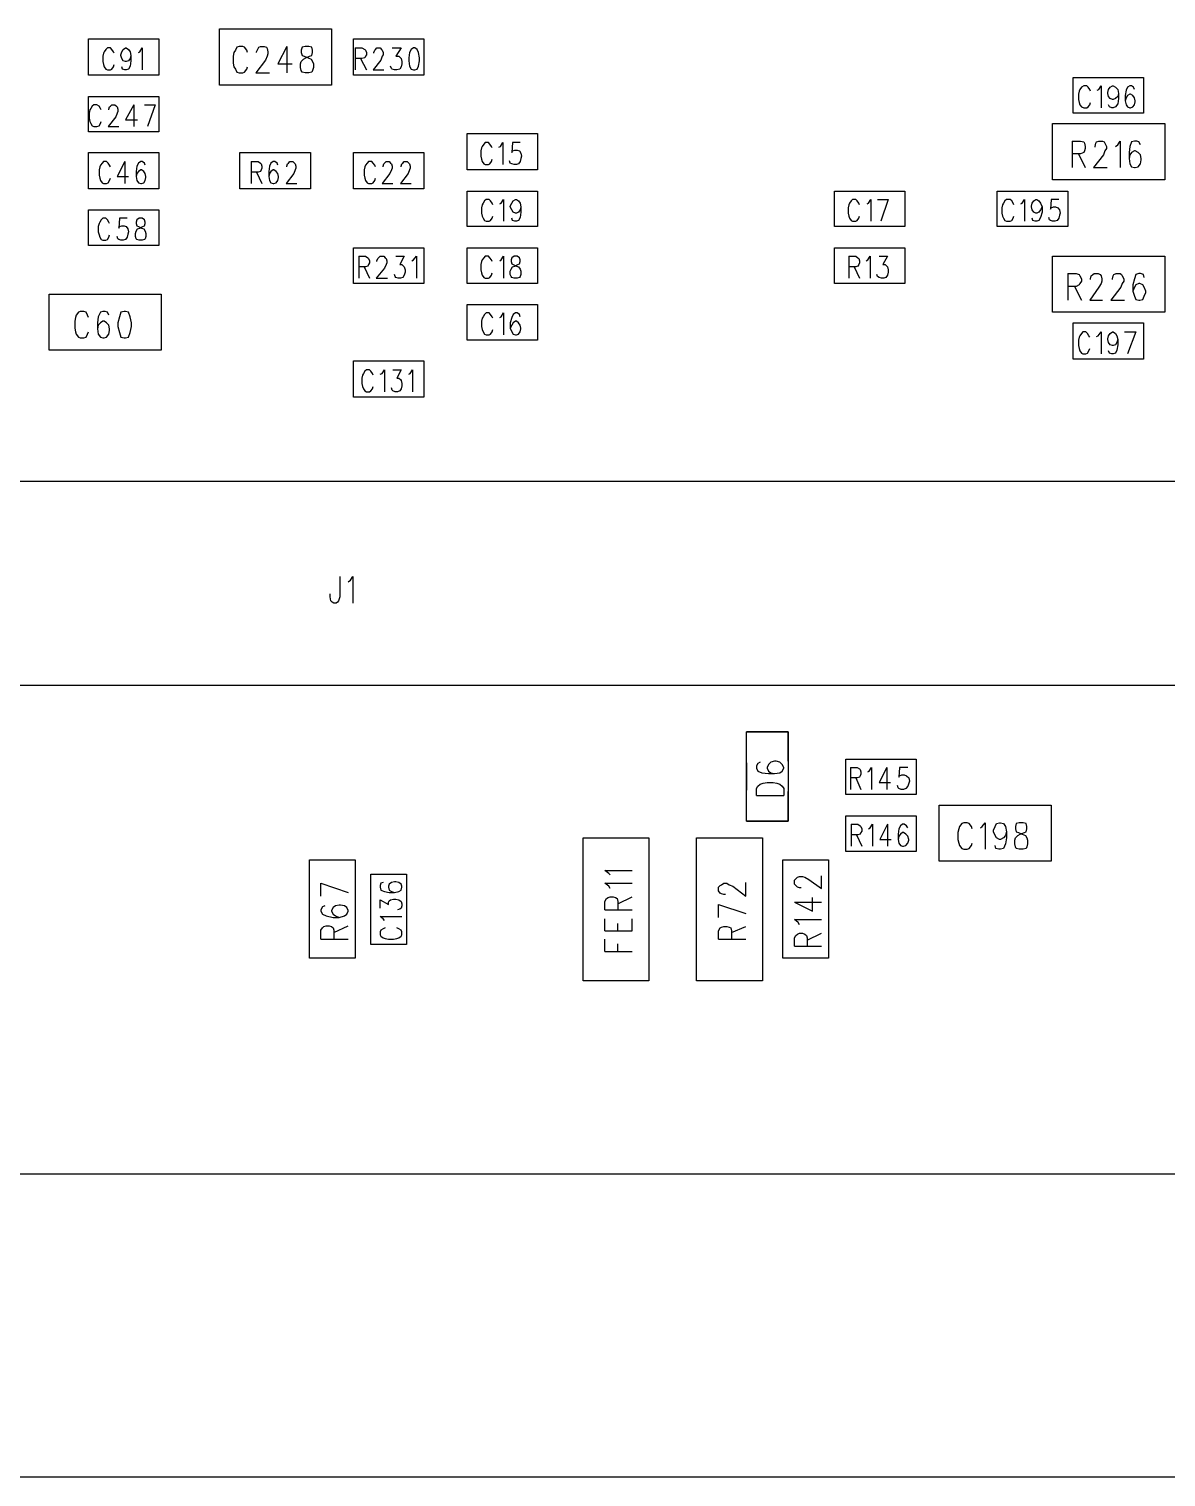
# Model space of a CAD drawing. Extents: x 11.9 to 28.1, y 10.8 to 21.2.
# Drawn here: x 17.081 to 18.583, y 14.285 to 16.197 of the extents above; entities that cross this region are included whole.
import ezdxf

# ---------------------------------------------------------------- set-up
doc = ezdxf.new("R2010")
doc.units = 0
doc.header["$MEASUREMENT"] = 0
doc.layers.add('LAYNR1', color=2, linetype='Continuous')

msp = doc.modelspace()

# ---------------------------------------------------------------- linework, layer by layer
at = {"layer": 'LAYNR1', "color": 7}
for points in [[(17.333, 16.197), (17.481, 16.197)], [(17.333, 16.123), (17.333, 16.197)], [(17.481, 16.197), (17.481, 16.123)], [(17.16, 16.184), (17.253, 16.184)], [(17.16, 16.136), (17.16, 16.184)], [(17.253, 16.184), (17.253, 16.136)], [(17.51, 16.136), (17.51, 16.184)], [(17.51, 16.184), (17.603, 16.184)], [(17.603, 16.184), (17.603, 16.136)], [(17.194, 16.165), (17.193, 16.167), (17.191, 16.17), (17.189, 16.172), (17.185, 16.172), (17.183, 16.17), (17.181, 16.167), (17.18, 16.165), (17.179, 16.161)], [(17.179, 16.161), (17.179, 16.154)], [(17.216, 16.162), (17.215, 16.158), (17.213, 16.155), (17.21, 16.154), (17.209, 16.154), (17.206, 16.155), (17.204, 16.158), (17.203, 16.162), (17.203, 16.163), (17.204, 16.167), (17.206, 16.17), (17.209, 16.172), (17.21, 16.172), (17.213, 16.17), (17.215, 16.167), (17.216, 16.162), (17.216, 16.155), (17.215, 16.148), (17.213, 16.144), (17.21, 16.143), (17.208, 16.143), (17.205, 16.144), (17.204, 16.147)], [(17.226, 16.166), (17.228, 16.167), (17.231, 16.172), (17.231, 16.143)], [(17.352, 16.166), (17.351, 16.161)], [(17.351, 16.161), (17.351, 16.152)], [(17.354, 16.169), (17.352, 16.166)], [(17.356, 16.173), (17.354, 16.169)], [(17.359, 16.174), (17.356, 16.173)], [(17.364, 16.174), (17.359, 16.174)], [(17.366, 16.173), (17.364, 16.174)], [(17.369, 16.169), (17.366, 16.173)], [(17.37, 16.166), (17.369, 16.169)], [(17.382, 16.167), (17.384, 16.171)], [(17.382, 16.166), (17.382, 16.167)], [(17.384, 16.171), (17.385, 16.173)], [(17.385, 16.173), (17.387, 16.174)], [(17.387, 16.174), (17.392, 16.174)], [(17.392, 16.174), (17.395, 16.173)], [(17.396, 16.161), (17.394, 16.156)], [(17.395, 16.173), (17.396, 16.171)], [(17.396, 16.171), (17.397, 16.167)], [(17.397, 16.164), (17.396, 16.161)], [(17.397, 16.167), (17.397, 16.164)], [(17.422, 16.174), (17.41, 16.151)], [(17.422, 16.174), (17.422, 16.139)], [(17.442, 16.173), (17.441, 16.169)], [(17.441, 16.169), (17.441, 16.166)], [(17.441, 16.166), (17.442, 16.162)], [(17.441, 16.154), (17.444, 16.157)], [(17.446, 16.174), (17.442, 16.173)], [(17.442, 16.162), (17.445, 16.161)], [(17.444, 16.157), (17.447, 16.159)], [(17.445, 16.161), (17.45, 16.159)], [(17.451, 16.174), (17.446, 16.174)], [(17.447, 16.159), (17.452, 16.161)], [(17.45, 16.159), (17.454, 16.157)], [(17.455, 16.173), (17.451, 16.174)], [(17.452, 16.161), (17.455, 16.162)], [(17.454, 16.157), (17.456, 16.154)], [(17.456, 16.169), (17.455, 16.173)], [(17.455, 16.162), (17.456, 16.166)], [(17.456, 16.166), (17.456, 16.169)], [(17.512, 16.172), (17.512, 16.143)], [(17.512, 16.172), (17.521, 16.172), (17.525, 16.17), (17.526, 16.169), (17.527, 16.166), (17.527, 16.163), (17.526, 16.161), (17.525, 16.159), (17.521, 16.158), (17.512, 16.158)], [(17.519, 16.158), (17.527, 16.143)], [(17.537, 16.165), (17.537, 16.166), (17.538, 16.169), (17.539, 16.17), (17.541, 16.172), (17.545, 16.172), (17.547, 16.17), (17.548, 16.169), (17.549, 16.166), (17.549, 16.163), (17.548, 16.161), (17.546, 16.156), (17.536, 16.143), (17.55, 16.143)], [(17.561, 16.172), (17.573, 16.172), (17.566, 16.161), (17.57, 16.161), (17.572, 16.159), (17.573, 16.158), (17.574, 16.154)], [(17.589, 16.172), (17.586, 16.17), (17.584, 16.166), (17.583, 16.159), (17.583, 16.155), (17.584, 16.148), (17.586, 16.144), (17.589, 16.143), (17.591, 16.143), (17.594, 16.144), (17.596, 16.148)], [(17.596, 16.166), (17.594, 16.17), (17.591, 16.172), (17.589, 16.172)], [(17.596, 16.148), (17.597, 16.155), (17.597, 16.159), (17.596, 16.166)], [(17.179, 16.154), (17.18, 16.15), (17.181, 16.147), (17.183, 16.144), (17.185, 16.143), (17.189, 16.143), (17.191, 16.144), (17.193, 16.147), (17.194, 16.15)], [(17.351, 16.152), (17.352, 16.147)], [(17.352, 16.147), (17.354, 16.144)], [(17.354, 16.144), (17.356, 16.14)], [(17.356, 16.14), (17.359, 16.139)], [(17.359, 16.139), (17.364, 16.139)], [(17.364, 16.139), (17.366, 16.14)], [(17.366, 16.14), (17.369, 16.144)], [(17.369, 16.144), (17.37, 16.147)], [(17.394, 16.156), (17.381, 16.139)], [(17.381, 16.139), (17.399, 16.139)], [(17.41, 16.151), (17.429, 16.151)], [(17.44, 16.151), (17.441, 16.154)], [(17.44, 16.146), (17.44, 16.151)], [(17.441, 16.142), (17.44, 16.146)], [(17.442, 16.14), (17.441, 16.142)], [(17.446, 16.139), (17.442, 16.14)], [(17.451, 16.139), (17.446, 16.139)], [(17.455, 16.14), (17.451, 16.139)], [(17.456, 16.142), (17.455, 16.14)], [(17.456, 16.154), (17.457, 16.151)], [(17.457, 16.146), (17.456, 16.142)], [(17.457, 16.151), (17.457, 16.146)], [(17.574, 16.151), (17.573, 16.147), (17.571, 16.144), (17.567, 16.143), (17.564, 16.143), (17.561, 16.144), (17.56, 16.145), (17.559, 16.148)], [(17.574, 16.154), (17.574, 16.151)], [(17.253, 16.136), (17.16, 16.136)], [(17.481, 16.123), (17.333, 16.123)], [(17.603, 16.136), (17.51, 16.136)], [(18.46, 16.086), (18.46, 16.133)], [(18.46, 16.133), (18.553, 16.133)], [(18.483, 16.115), (18.482, 16.117), (18.48, 16.12), (18.478, 16.122), (18.474, 16.122), (18.471, 16.12), (18.469, 16.117), (18.468, 16.115), (18.467, 16.111)], [(18.492, 16.116), (18.494, 16.117), (18.497, 16.122), (18.497, 16.093)], [(18.512, 16.104), (18.509, 16.105), (18.507, 16.108), (18.506, 16.112), (18.506, 16.113), (18.507, 16.117), (18.509, 16.12), (18.512, 16.122)], [(18.512, 16.122), (18.513, 16.122), (18.516, 16.12), (18.519, 16.117), (18.52, 16.112), (18.52, 16.105), (18.519, 16.098), (18.516, 16.094), (18.513, 16.093), (18.511, 16.093), (18.508, 16.094), (18.507, 16.097)], [(18.535, 16.122), (18.532, 16.12), (18.53, 16.116), (18.529, 16.109), (18.529, 16.102), (18.53, 16.097), (18.532, 16.094), (18.535, 16.093)], [(18.541, 16.117), (18.54, 16.12), (18.537, 16.122), (18.535, 16.122)], [(18.553, 16.133), (18.553, 16.086)], [(17.16, 16.108), (17.253, 16.108)], [(17.16, 16.061), (17.16, 16.108)], [(17.253, 16.108), (17.253, 16.061)], [(18.467, 16.111), (18.467, 16.104)], [(18.467, 16.104), (18.468, 16.1), (18.469, 16.097), (18.471, 16.094), (18.474, 16.093), (18.478, 16.093), (18.48, 16.094), (18.482, 16.097), (18.483, 16.1)], [(18.52, 16.112), (18.519, 16.108), (18.516, 16.105), (18.513, 16.104), (18.512, 16.104)], [(18.535, 16.111), (18.532, 16.109), (18.53, 16.106), (18.529, 16.102)], [(18.535, 16.093), (18.536, 16.093), (18.539, 16.094), (18.541, 16.097), (18.542, 16.101), (18.542, 16.102), (18.541, 16.106), (18.539, 16.109), (18.536, 16.111), (18.535, 16.111)], [(17.167, 16.097), (17.165, 16.095), (17.163, 16.092), (17.162, 16.09), (17.161, 16.086), (17.161, 16.079), (17.162, 16.075), (17.163, 16.072), (17.165, 16.069), (17.167, 16.068)], [(17.177, 16.09), (17.176, 16.092), (17.174, 16.095), (17.171, 16.097), (17.167, 16.097)], [(17.187, 16.09), (17.187, 16.091), (17.188, 16.094), (17.189, 16.095), (17.191, 16.097), (17.195, 16.097), (17.197, 16.095), (17.198, 16.094), (17.199, 16.091), (17.199, 16.088), (17.198, 16.086), (17.196, 16.081), (17.186, 16.068), (17.2, 16.068)], [(17.22, 16.097), (17.209, 16.077), (17.225, 16.077)], [(17.22, 16.097), (17.22, 16.068)], [(17.234, 16.097), (17.248, 16.097)], [(17.248, 16.097), (17.238, 16.068)], [(18.553, 16.086), (18.46, 16.086)], [(17.253, 16.061), (17.16, 16.061)], [(17.167, 16.068), (17.171, 16.068), (17.174, 16.069), (17.176, 16.072), (17.177, 16.075)], [(18.433, 15.998), (18.433, 16.072)], [(18.433, 16.072), (18.581, 16.072)], [(18.581, 16.072), (18.581, 15.998)], [(17.66, 16.011), (17.66, 16.059)], [(17.66, 16.059), (17.753, 16.059)], [(17.69, 16.045), (17.688, 16.047), (17.684, 16.047), (17.682, 16.045), (17.68, 16.042), (17.679, 16.04)], [(17.693, 16.04), (17.692, 16.042), (17.69, 16.045)], [(17.702, 16.041), (17.704, 16.042), (17.707, 16.047), (17.707, 16.018)], [(17.73, 16.047), (17.72, 16.047), (17.719, 16.034), (17.72, 16.036), (17.723, 16.037), (17.726, 16.037), (17.729, 16.036), (17.731, 16.033), (17.732, 16.029), (17.731, 16.026), (17.73, 16.022), (17.728, 16.019), (17.725, 16.018), (17.722, 16.018), (17.719, 16.019), (17.717, 16.02), (17.716, 16.023)], [(17.753, 16.059), (17.753, 16.011)], [(18.459, 16.049), (18.459, 16.014)], [(18.459, 16.049), (18.47, 16.049)], [(18.47, 16.049), (18.474, 16.048)], [(18.474, 16.048), (18.475, 16.046)], [(18.475, 16.046), (18.476, 16.042)], [(18.476, 16.042), (18.476, 16.039)], [(18.489, 16.042), (18.49, 16.046)], [(18.489, 16.041), (18.489, 16.042)], [(18.49, 16.046), (18.491, 16.048)], [(18.491, 16.048), (18.494, 16.049)], [(18.494, 16.049), (18.499, 16.049)], [(18.499, 16.049), (18.501, 16.048)], [(18.501, 16.048), (18.502, 16.046)], [(18.502, 16.046), (18.504, 16.042)], [(18.504, 16.042), (18.504, 16.039)], [(18.516, 16.042), (18.519, 16.044)], [(18.519, 16.044), (18.522, 16.049)], [(18.522, 16.049), (18.522, 16.014)], [(18.535, 16.042), (18.534, 16.034)], [(18.537, 16.048), (18.535, 16.042)], [(18.541, 16.049), (18.537, 16.048)], [(18.544, 16.049), (18.541, 16.049)], [(18.547, 16.048), (18.544, 16.049)], [(18.549, 16.044), (18.547, 16.048)], [(17.16, 16.034), (17.253, 16.034)], [(17.16, 15.986), (17.16, 16.034)], [(17.253, 16.034), (17.253, 15.986)], [(17.36, 16.034), (17.453, 16.034)], [(17.36, 15.986), (17.36, 16.034)], [(17.453, 16.034), (17.453, 15.986)], [(17.51, 15.986), (17.51, 16.034)], [(17.51, 16.034), (17.603, 16.034)], [(17.603, 16.034), (17.603, 15.986)], [(17.679, 16.04), (17.678, 16.036), (17.678, 16.029), (17.679, 16.025)], [(17.679, 16.025), (17.68, 16.022), (17.682, 16.019), (17.684, 16.018), (17.688, 16.018), (17.69, 16.019)], [(17.69, 16.019), (17.692, 16.022), (17.693, 16.025)], [(18.47, 16.032), (18.459, 16.032)], [(18.467, 16.032), (18.476, 16.014)], [(18.474, 16.034), (18.47, 16.032)], [(18.475, 16.036), (18.474, 16.034)], [(18.476, 16.039), (18.475, 16.036)], [(18.5, 16.031), (18.487, 16.014)], [(18.502, 16.036), (18.5, 16.031)], [(18.504, 16.039), (18.502, 16.036)], [(18.534, 16.034), (18.534, 16.026)], [(18.535, 16.031), (18.534, 16.026)], [(18.534, 16.026), (18.535, 16.019)], [(18.537, 16.034), (18.535, 16.031)], [(18.541, 16.036), (18.537, 16.034)], [(18.542, 16.036), (18.541, 16.036)], [(18.546, 16.034), (18.542, 16.036)], [(18.549, 16.031), (18.546, 16.034)], [(18.55, 16.026), (18.549, 16.031)], [(18.549, 16.019), (18.55, 16.024)], [(18.55, 16.024), (18.55, 16.026)], [(17.189, 16.015), (17.188, 16.017), (17.186, 16.02), (17.184, 16.022), (17.18, 16.022), (17.178, 16.02), (17.176, 16.017), (17.175, 16.015), (17.174, 16.011), (17.174, 16.004), (17.175, 16), (17.176, 15.997), (17.178, 15.994), (17.18, 15.993), (17.184, 15.993), (17.186, 15.994), (17.188, 15.997), (17.189, 16)], [(17.208, 16.022), (17.198, 16.002), (17.213, 16.002)], [(17.208, 16.022), (17.208, 15.993)], [(17.224, 16.016), (17.223, 16.009), (17.223, 16.002), (17.224, 15.997)], [(17.224, 16.006), (17.223, 16.002)], [(17.235, 16.017), (17.234, 16.02), (17.231, 16.022), (17.229, 16.022), (17.226, 16.02), (17.224, 16.016)], [(17.235, 16.006), (17.233, 16.009), (17.23, 16.011), (17.229, 16.011), (17.226, 16.009), (17.224, 16.006)], [(17.235, 15.997), (17.236, 16.001), (17.236, 16.002), (17.235, 16.006)], [(17.375, 16.022), (17.375, 15.993)], [(17.375, 16.022), (17.384, 16.022), (17.387, 16.02), (17.388, 16.019), (17.389, 16.016), (17.389, 16.013), (17.388, 16.011), (17.387, 16.009), (17.384, 16.008), (17.375, 16.008)], [(17.382, 16.008), (17.389, 15.993)], [(17.401, 16.02), (17.399, 16.016), (17.398, 16.009), (17.398, 16.002), (17.399, 15.997), (17.401, 15.994)], [(17.401, 16.009), (17.399, 16.006), (17.398, 16.002)], [(17.41, 16.017), (17.409, 16.02), (17.406, 16.022), (17.404, 16.022), (17.401, 16.02)], [(17.401, 15.994), (17.404, 15.993), (17.405, 15.993), (17.408, 15.994), (17.41, 15.997), (17.411, 16.001), (17.411, 16.002), (17.41, 16.006), (17.408, 16.009), (17.405, 16.011), (17.404, 16.011), (17.401, 16.009)], [(17.424, 16.02), (17.426, 16.022), (17.43, 16.022), (17.432, 16.02), (17.433, 16.019), (17.434, 16.016), (17.434, 16.013), (17.433, 16.011), (17.431, 16.006), (17.421, 15.993), (17.435, 15.993)], [(17.422, 16.015), (17.422, 16.016), (17.423, 16.019), (17.424, 16.02)], [(17.539, 16.015), (17.538, 16.017), (17.536, 16.02), (17.534, 16.022), (17.53, 16.022), (17.528, 16.02), (17.526, 16.017), (17.525, 16.015), (17.524, 16.011), (17.524, 16.004), (17.525, 16), (17.526, 15.997), (17.528, 15.994), (17.53, 15.993), (17.534, 15.993), (17.536, 15.994), (17.538, 15.997), (17.539, 16)], [(17.551, 16.02), (17.553, 16.022), (17.557, 16.022), (17.559, 16.02), (17.56, 16.019), (17.561, 16.016), (17.561, 16.013), (17.56, 16.011), (17.558, 16.006), (17.548, 15.993), (17.562, 15.993)], [(17.549, 16.015), (17.549, 16.016), (17.55, 16.019), (17.551, 16.02)], [(17.585, 16.013), (17.584, 16.011), (17.582, 16.006), (17.572, 15.993), (17.586, 15.993)], [(17.573, 16.015), (17.573, 16.016), (17.574, 16.019)], [(17.574, 16.019), (17.575, 16.02), (17.577, 16.022), (17.581, 16.022), (17.583, 16.02), (17.584, 16.019), (17.585, 16.016)], [(17.585, 16.016), (17.585, 16.013)], [(17.753, 16.011), (17.66, 16.011)], [(18.487, 16.014), (18.505, 16.014)], [(18.535, 16.019), (18.537, 16.015)], [(18.537, 16.015), (18.541, 16.014)], [(18.541, 16.014), (18.542, 16.014)], [(18.542, 16.014), (18.546, 16.015)], [(18.546, 16.015), (18.549, 16.019)], [(17.253, 15.986), (17.16, 15.986)], [(17.224, 15.997), (17.226, 15.994), (17.229, 15.993), (17.23, 15.993), (17.233, 15.994), (17.235, 15.997)], [(17.453, 15.986), (17.36, 15.986)], [(17.603, 15.986), (17.51, 15.986)], [(18.581, 15.998), (18.433, 15.998)], [(17.66, 15.936), (17.66, 15.983)], [(17.66, 15.983), (17.753, 15.983)], [(17.694, 15.965), (17.693, 15.967), (17.691, 15.97), (17.689, 15.972), (17.685, 15.972), (17.683, 15.97), (17.681, 15.967), (17.68, 15.965), (17.679, 15.961)], [(17.703, 15.966), (17.705, 15.967), (17.708, 15.972), (17.708, 15.943)], [(17.724, 15.954), (17.721, 15.955), (17.719, 15.958), (17.717, 15.962), (17.717, 15.963), (17.719, 15.967), (17.721, 15.97), (17.724, 15.972)], [(17.724, 15.972), (17.725, 15.972), (17.728, 15.97), (17.73, 15.967), (17.731, 15.962), (17.731, 15.955), (17.73, 15.948), (17.728, 15.944), (17.725, 15.943), (17.723, 15.943), (17.72, 15.944), (17.719, 15.947)], [(17.753, 15.983), (17.753, 15.936)], [(18.145, 15.983), (18.238, 15.983)], [(18.145, 15.936), (18.145, 15.983)], [(18.178, 15.965), (18.177, 15.967), (18.175, 15.97), (18.173, 15.972), (18.169, 15.972), (18.167, 15.97), (18.165, 15.967), (18.164, 15.965), (18.163, 15.961), (18.163, 15.954), (18.164, 15.95), (18.165, 15.947), (18.167, 15.944), (18.169, 15.943), (18.173, 15.943), (18.175, 15.944), (18.177, 15.947), (18.178, 15.95)], [(18.188, 15.966), (18.19, 15.967), (18.193, 15.972), (18.193, 15.943)], [(18.202, 15.972), (18.216, 15.972)], [(18.216, 15.972), (18.206, 15.943)], [(18.238, 15.983), (18.238, 15.936)], [(18.36, 15.936), (18.36, 15.983)], [(18.36, 15.983), (18.453, 15.983)], [(18.379, 15.97), (18.377, 15.972), (18.372, 15.972), (18.37, 15.97), (18.368, 15.967), (18.367, 15.965)], [(18.382, 15.965), (18.381, 15.967), (18.379, 15.97)], [(18.391, 15.966), (18.393, 15.967), (18.396, 15.972), (18.396, 15.943)], [(18.412, 15.954), (18.411, 15.954), (18.408, 15.955), (18.406, 15.958), (18.405, 15.962), (18.405, 15.963), (18.406, 15.967), (18.408, 15.97), (18.411, 15.972), (18.412, 15.972)], [(18.412, 15.972), (18.415, 15.97), (18.417, 15.967), (18.419, 15.962), (18.419, 15.955), (18.417, 15.948), (18.415, 15.944), (18.412, 15.943)], [(18.441, 15.972), (18.431, 15.972), (18.43, 15.959), (18.431, 15.961), (18.434, 15.962), (18.437, 15.962), (18.44, 15.961), (18.442, 15.958), (18.443, 15.954), (18.442, 15.951), (18.441, 15.947), (18.439, 15.944), (18.436, 15.943), (18.433, 15.943), (18.43, 15.944), (18.429, 15.945), (18.428, 15.948)], [(18.453, 15.983), (18.453, 15.936)], [(17.16, 15.958), (17.253, 15.958)], [(17.16, 15.911), (17.16, 15.958)], [(17.188, 15.94), (17.187, 15.942), (17.185, 15.945), (17.183, 15.947), (17.179, 15.947), (17.177, 15.945), (17.175, 15.942), (17.174, 15.94), (17.173, 15.936), (17.173, 15.929), (17.174, 15.925), (17.175, 15.922), (17.177, 15.919), (17.179, 15.918), (17.183, 15.918), (17.185, 15.919), (17.187, 15.922), (17.188, 15.925)], [(17.211, 15.947), (17.201, 15.947), (17.2, 15.934), (17.201, 15.936), (17.204, 15.937), (17.207, 15.937), (17.21, 15.936), (17.212, 15.933), (17.213, 15.929), (17.212, 15.926), (17.211, 15.922), (17.209, 15.919), (17.206, 15.918), (17.203, 15.918), (17.2, 15.919), (17.199, 15.92), (17.198, 15.923)], [(17.253, 15.958), (17.253, 15.911)], [(17.679, 15.961), (17.679, 15.954)], [(17.679, 15.954), (17.68, 15.95), (17.681, 15.947), (17.683, 15.944), (17.685, 15.943), (17.689, 15.943), (17.691, 15.944), (17.693, 15.947), (17.694, 15.95)], [(17.731, 15.962), (17.73, 15.958), (17.728, 15.955), (17.725, 15.954), (17.724, 15.954)], [(18.367, 15.965), (18.366, 15.961), (18.366, 15.954), (18.367, 15.95)], [(18.367, 15.95), (18.368, 15.947), (18.37, 15.944), (18.372, 15.943), (18.377, 15.943), (18.379, 15.944)], [(18.379, 15.944), (18.381, 15.947), (18.382, 15.95)], [(18.412, 15.943), (18.41, 15.943), (18.407, 15.944), (18.406, 15.947)], [(18.419, 15.962), (18.417, 15.958), (18.415, 15.955), (18.412, 15.954)], [(17.753, 15.936), (17.66, 15.936)], [(18.238, 15.936), (18.145, 15.936)], [(18.453, 15.936), (18.36, 15.936)], [(17.253, 15.911), (17.16, 15.911)], [(17.51, 15.861), (17.51, 15.908)], [(17.51, 15.908), (17.603, 15.908)], [(17.603, 15.908), (17.603, 15.861)], [(17.66, 15.861), (17.66, 15.908)], [(17.66, 15.908), (17.753, 15.908)], [(17.753, 15.908), (17.753, 15.861)], [(18.145, 15.861), (18.145, 15.908)], [(18.145, 15.908), (18.238, 15.908)], [(18.238, 15.908), (18.238, 15.861)], [(17.517, 15.897), (17.517, 15.868)], [(17.517, 15.897), (17.526, 15.897), (17.529, 15.895), (17.53, 15.894), (17.531, 15.891), (17.531, 15.888), (17.53, 15.886), (17.529, 15.884), (17.526, 15.883), (17.517, 15.883)], [(17.541, 15.89), (17.541, 15.891), (17.542, 15.894), (17.543, 15.895), (17.545, 15.897), (17.55, 15.897), (17.552, 15.895), (17.553, 15.894), (17.554, 15.891), (17.554, 15.888), (17.553, 15.886), (17.551, 15.881), (17.54, 15.868), (17.555, 15.868)], [(17.566, 15.897), (17.577, 15.897), (17.571, 15.886), (17.574, 15.886), (17.576, 15.884), (17.577, 15.883), (17.578, 15.879), (17.578, 15.876), (17.577, 15.872), (17.575, 15.869), (17.572, 15.868), (17.569, 15.868), (17.566, 15.869), (17.565, 15.87), (17.564, 15.873)], [(17.587, 15.891), (17.589, 15.892), (17.593, 15.897), (17.593, 15.868)], [(17.693, 15.89), (17.692, 15.892), (17.69, 15.895), (17.688, 15.897), (17.684, 15.897), (17.682, 15.895), (17.68, 15.892), (17.679, 15.89), (17.678, 15.886), (17.678, 15.879), (17.679, 15.875), (17.68, 15.872), (17.682, 15.869), (17.684, 15.868), (17.688, 15.868), (17.69, 15.869), (17.692, 15.872), (17.693, 15.875)], [(17.703, 15.891), (17.705, 15.892), (17.708, 15.897), (17.708, 15.868)], [(18.164, 15.897), (18.164, 15.868)], [(18.164, 15.897), (18.173, 15.897), (18.176, 15.895), (18.177, 15.894), (18.178, 15.891), (18.178, 15.888), (18.177, 15.886), (18.176, 15.884), (18.173, 15.883), (18.164, 15.883)], [(18.187, 15.891), (18.189, 15.892), (18.192, 15.897), (18.192, 15.868)], [(18.204, 15.897), (18.215, 15.897), (18.209, 15.886)], [(18.433, 15.897), (18.581, 15.897)], [(18.433, 15.823), (18.433, 15.897)], [(18.581, 15.897), (18.581, 15.823)], [(17.524, 15.883), (17.531, 15.868)], [(18.171, 15.883), (18.178, 15.868)], [(18.209, 15.886), (18.212, 15.886), (18.214, 15.884), (18.215, 15.883), (18.216, 15.879), (18.216, 15.876), (18.215, 15.872), (18.213, 15.869), (18.21, 15.868), (18.207, 15.868), (18.204, 15.869), (18.202, 15.87), (18.201, 15.873)], [(18.453, 15.874), (18.453, 15.839)], [(18.453, 15.874), (18.464, 15.874), (18.468, 15.873), (18.469, 15.871), (18.471, 15.867), (18.471, 15.864), (18.469, 15.861), (18.468, 15.859), (18.464, 15.857), (18.453, 15.857)], [(18.483, 15.866), (18.483, 15.867), (18.484, 15.871), (18.486, 15.873), (18.488, 15.874), (18.493, 15.874), (18.496, 15.873), (18.497, 15.871), (18.498, 15.867), (18.498, 15.864), (18.497, 15.861), (18.494, 15.856), (18.482, 15.839), (18.499, 15.839)], [(18.512, 15.866), (18.512, 15.867), (18.513, 15.871), (18.514, 15.873), (18.517, 15.874), (18.522, 15.874), (18.524, 15.873), (18.525, 15.871), (18.527, 15.867), (18.527, 15.864), (18.525, 15.861), (18.523, 15.856), (18.51, 15.839), (18.528, 15.839)], [(18.554, 15.869), (18.553, 15.873), (18.549, 15.874), (18.547, 15.874), (18.543, 15.873), (18.541, 15.867), (18.539, 15.859), (18.539, 15.851), (18.541, 15.844), (18.543, 15.84), (18.547, 15.839), (18.548, 15.839), (18.552, 15.84), (18.554, 15.844), (18.556, 15.849), (18.556, 15.851), (18.554, 15.856), (18.552, 15.859), (18.548, 15.861), (18.547, 15.861), (18.543, 15.859), (18.541, 15.856), (18.539, 15.851)], [(17.603, 15.861), (17.51, 15.861)], [(17.753, 15.861), (17.66, 15.861)], [(18.238, 15.861), (18.145, 15.861)], [(18.462, 15.857), (18.471, 15.839)], [(17.108, 15.847), (17.256, 15.847)], [(17.108, 15.773), (17.108, 15.847)], [(17.256, 15.847), (17.256, 15.773)], [(17.66, 15.786), (17.66, 15.833)], [(17.66, 15.833), (17.753, 15.833)], [(17.753, 15.833), (17.753, 15.786)], [(17.16, 15.816), (17.159, 15.819), (17.157, 15.823), (17.154, 15.824), (17.149, 15.824), (17.147, 15.823), (17.144, 15.819), (17.143, 15.816), (17.142, 15.811), (17.142, 15.802), (17.143, 15.797), (17.144, 15.794), (17.147, 15.79), (17.149, 15.789), (17.154, 15.789), (17.157, 15.79), (17.159, 15.794), (17.16, 15.797)], [(17.187, 15.819), (17.185, 15.823), (17.182, 15.824), (17.179, 15.824), (17.176, 15.823), (17.173, 15.817), (17.172, 15.809), (17.172, 15.801), (17.173, 15.794), (17.176, 15.79), (17.179, 15.789), (17.181, 15.789), (17.184, 15.79), (17.187, 15.794), (17.188, 15.799), (17.188, 15.801), (17.187, 15.806), (17.184, 15.809), (17.181, 15.811), (17.179, 15.811), (17.176, 15.809), (17.173, 15.806), (17.172, 15.801)], [(17.694, 15.815), (17.693, 15.817), (17.691, 15.82), (17.689, 15.822), (17.685, 15.822), (17.683, 15.82), (17.681, 15.817), (17.68, 15.815), (17.679, 15.811)], [(17.703, 15.816), (17.705, 15.817), (17.708, 15.822), (17.708, 15.793)], [(17.724, 15.822), (17.721, 15.82), (17.719, 15.816), (17.717, 15.809), (17.717, 15.802), (17.719, 15.797), (17.721, 15.794), (17.724, 15.793)], [(17.73, 15.817), (17.729, 15.82), (17.726, 15.822), (17.724, 15.822)], [(18.581, 15.823), (18.433, 15.823)], [(17.679, 15.811), (17.679, 15.804)], [(17.679, 15.804), (17.68, 15.8), (17.681, 15.797), (17.683, 15.794), (17.685, 15.793), (17.689, 15.793), (17.691, 15.794), (17.693, 15.797), (17.694, 15.8)], [(17.724, 15.811), (17.721, 15.809), (17.719, 15.806), (17.717, 15.802)], [(17.724, 15.793), (17.725, 15.793), (17.728, 15.794), (17.73, 15.797), (17.731, 15.801), (17.731, 15.802), (17.73, 15.806), (17.728, 15.809), (17.725, 15.811), (17.724, 15.811)], [(18.46, 15.761), (18.46, 15.809)], [(18.46, 15.809), (18.553, 15.809)], [(18.482, 15.79), (18.481, 15.792), (18.479, 15.795), (18.477, 15.797), (18.473, 15.797), (18.471, 15.795), (18.469, 15.792), (18.468, 15.79), (18.467, 15.786), (18.467, 15.779), (18.468, 15.775), (18.469, 15.772), (18.471, 15.769), (18.473, 15.768), (18.477, 15.768), (18.479, 15.769), (18.481, 15.772), (18.482, 15.775)], [(18.491, 15.791), (18.493, 15.792), (18.497, 15.797), (18.497, 15.768)], [(18.519, 15.787), (18.518, 15.783), (18.516, 15.78), (18.513, 15.779), (18.512, 15.779), (18.509, 15.78), (18.507, 15.783), (18.506, 15.787), (18.506, 15.788), (18.507, 15.792), (18.509, 15.795), (18.512, 15.797), (18.513, 15.797), (18.516, 15.795), (18.518, 15.792), (18.519, 15.787), (18.519, 15.78), (18.518, 15.773), (18.516, 15.769), (18.513, 15.768), (18.511, 15.768), (18.508, 15.769), (18.507, 15.772)], [(18.528, 15.797), (18.543, 15.797)], [(18.543, 15.797), (18.532, 15.768)], [(18.553, 15.809), (18.553, 15.761)], [(17.753, 15.786), (17.66, 15.786)], [(17.256, 15.773), (17.108, 15.773)], [(17.51, 15.711), (17.51, 15.759)], [(17.51, 15.759), (17.603, 15.759)], [(17.603, 15.759), (17.603, 15.711)], [(18.553, 15.761), (18.46, 15.761)], [(17.536, 15.74), (17.535, 15.742), (17.533, 15.745), (17.531, 15.747), (17.527, 15.747), (17.525, 15.745), (17.523, 15.742), (17.522, 15.74), (17.521, 15.736), (17.521, 15.729), (17.522, 15.725), (17.523, 15.722), (17.525, 15.719), (17.527, 15.718), (17.531, 15.718), (17.533, 15.719), (17.535, 15.722), (17.536, 15.725)], [(17.545, 15.741), (17.548, 15.742), (17.551, 15.747), (17.551, 15.718)], [(17.562, 15.747), (17.573, 15.747), (17.567, 15.736), (17.57, 15.736), (17.572, 15.734), (17.573, 15.733), (17.574, 15.729), (17.574, 15.726), (17.573, 15.722), (17.571, 15.719), (17.568, 15.718), (17.565, 15.718), (17.562, 15.719), (17.561, 15.72), (17.56, 15.723)], [(17.583, 15.741), (17.585, 15.742), (17.588, 15.747), (17.588, 15.718)], [(17.603, 15.711), (17.51, 15.711)], [(16.468, 15.6), (18.702, 15.6)], [(17.492, 15.474), (17.492, 15.447), (17.49, 15.442), (17.489, 15.44), (17.487, 15.439), (17.484, 15.439), (17.482, 15.44), (17.48, 15.442), (17.479, 15.447), (17.479, 15.451)], [(17.503, 15.467), (17.506, 15.469), (17.509, 15.474), (17.509, 15.439)], [(18.702, 15.33), (16.345, 15.33)], [(18.084, 15.23), (18.084, 15.269), (18.029, 15.269)], [(18.029, 15.228), (18.029, 15.192)], [(18.044, 15.227), (18.042, 15.224)], [(18.042, 15.224), (18.042, 15.221)], [(18.042, 15.221), (18.044, 15.217)], [(18.047, 15.229), (18.044, 15.227)], [(18.058, 15.226), (18.056, 15.222)], [(18.056, 15.222), (18.056, 15.221)], [(18.056, 15.221), (18.058, 15.217)], [(18.061, 15.229), (18.058, 15.226)], [(18.066, 15.23), (18.061, 15.229)], [(18.068, 15.23), (18.066, 15.23)], [(18.073, 15.229), (18.068, 15.23)], [(18.076, 15.226), (18.073, 15.229)], [(18.078, 15.222), (18.076, 15.226)], [(18.076, 15.217), (18.078, 15.221)], [(18.078, 15.221), (18.078, 15.222)], [(18.16, 15.233), (18.253, 15.233)], [(18.16, 15.186), (18.16, 15.233)], [(18.166, 15.222), (18.166, 15.193)], [(18.166, 15.222), (18.175, 15.222), (18.178, 15.22), (18.179, 15.219), (18.18, 15.216), (18.18, 15.213), (18.179, 15.211), (18.178, 15.209), (18.175, 15.208), (18.166, 15.208)], [(18.189, 15.216), (18.191, 15.217), (18.194, 15.222), (18.194, 15.193)], [(18.214, 15.222), (18.204, 15.202), (18.219, 15.202)], [(18.214, 15.222), (18.214, 15.193)], [(18.242, 15.222), (18.231, 15.222), (18.23, 15.209), (18.231, 15.211), (18.234, 15.212), (18.237, 15.212), (18.24, 15.211), (18.243, 15.208), (18.244, 15.204), (18.243, 15.201), (18.242, 15.197), (18.239, 15.194), (18.236, 15.193), (18.233, 15.193), (18.23, 15.194), (18.229, 15.195), (18.228, 15.198)], [(18.253, 15.233), (18.253, 15.186)], [(18.044, 15.217), (18.049, 15.215)], [(18.047, 15.2), (18.051, 15.201)], [(18.049, 15.215), (18.058, 15.214)], [(18.051, 15.201), (18.056, 15.202)], [(18.056, 15.202), (18.064, 15.202)], [(18.058, 15.217), (18.061, 15.215)], [(18.058, 15.214), (18.066, 15.214)], [(18.061, 15.215), (18.066, 15.214)], [(18.064, 15.202), (18.069, 15.201)], [(18.066, 15.214), (18.073, 15.215)], [(18.069, 15.201), (18.073, 15.2)], [(18.073, 15.215), (18.076, 15.217)], [(18.173, 15.208), (18.18, 15.193)], [(18.029, 15.151), (18.084, 15.151), (18.084, 15.19)], [(18.042, 15.194), (18.044, 15.197)], [(18.042, 15.185), (18.042, 15.194)], [(18.042, 15.185), (18.078, 15.185)], [(18.044, 15.197), (18.047, 15.2)], [(18.073, 15.2), (18.076, 15.197)], [(18.076, 15.197), (18.078, 15.194)], [(18.078, 15.194), (18.078, 15.185)], [(18.253, 15.186), (18.16, 15.186)], [(18.283, 15.172), (18.431, 15.172)], [(18.283, 15.098), (18.283, 15.172)], [(18.431, 15.172), (18.431, 15.098)], [(18.16, 15.158), (18.253, 15.158)], [(18.16, 15.111), (18.16, 15.158)], [(18.167, 15.147), (18.167, 15.118)], [(18.167, 15.147), (18.176, 15.147), (18.179, 15.145), (18.18, 15.144), (18.181, 15.141), (18.181, 15.138), (18.18, 15.136), (18.179, 15.134), (18.176, 15.133), (18.167, 15.133)], [(18.19, 15.141), (18.192, 15.142), (18.195, 15.147), (18.195, 15.118)], [(18.215, 15.147), (18.205, 15.127), (18.22, 15.127)], [(18.215, 15.147), (18.215, 15.118)], [(18.242, 15.142), (18.24, 15.145), (18.237, 15.147), (18.235, 15.147), (18.232, 15.145), (18.23, 15.141), (18.229, 15.134), (18.229, 15.127), (18.23, 15.122), (18.232, 15.119), (18.235, 15.118), (18.236, 15.118), (18.239, 15.119), (18.242, 15.122), (18.243, 15.126), (18.243, 15.127), (18.242, 15.131), (18.239, 15.134), (18.236, 15.136), (18.235, 15.136), (18.232, 15.134), (18.23, 15.131), (18.229, 15.127)], [(18.253, 15.158), (18.253, 15.111)], [(18.327, 15.141), (18.326, 15.144), (18.323, 15.148), (18.32, 15.149), (18.316, 15.149), (18.313, 15.148), (18.31, 15.144), (18.309, 15.141), (18.308, 15.136), (18.308, 15.127), (18.309, 15.122), (18.31, 15.119), (18.313, 15.115), (18.316, 15.114), (18.32, 15.114), (18.323, 15.115), (18.326, 15.119), (18.327, 15.122)], [(18.338, 15.142), (18.34, 15.144), (18.344, 15.149), (18.344, 15.114)], [(18.372, 15.137), (18.371, 15.132), (18.368, 15.129), (18.364, 15.127), (18.363, 15.127), (18.359, 15.129), (18.357, 15.132), (18.355, 15.137), (18.355, 15.139), (18.357, 15.144), (18.359, 15.148), (18.363, 15.149), (18.364, 15.149), (18.368, 15.148), (18.371, 15.144), (18.372, 15.137), (18.372, 15.129), (18.371, 15.121), (18.368, 15.115), (18.364, 15.114), (18.362, 15.114), (18.358, 15.115), (18.357, 15.119)], [(17.813, 14.94), (17.813, 15.129)], [(17.813, 15.129), (17.9, 15.129)], [(17.9, 15.129), (17.9, 14.94)], [(17.963, 14.94), (17.963, 15.129)], [(17.963, 15.129), (18.05, 15.129)], [(18.05, 15.129), (18.05, 14.94)], [(18.174, 15.133), (18.181, 15.118)], [(18.253, 15.111), (18.16, 15.111)], [(17.452, 14.97), (17.452, 15.1)], [(17.452, 15.1), (17.512, 15.1)], [(17.512, 15.1), (17.512, 14.97)], [(17.847, 15.082), (17.842, 15.086)], [(17.842, 15.086), (17.878, 15.086)], [(18.077, 14.97), (18.077, 15.1)], [(18.077, 15.1), (18.137, 15.1)], [(18.137, 15.1), (18.137, 14.97)], [(18.431, 15.098), (18.283, 15.098)], [(17.467, 15.069), (17.503, 15.057)], [(17.467, 15.052), (17.467, 15.069)], [(17.533, 14.988), (17.533, 15.081)], [(17.533, 15.081), (17.58, 15.081)], [(17.546, 15.069), (17.545, 15.066), (17.545, 15.064), (17.546, 15.06), (17.551, 15.058), (17.557, 15.057)], [(17.549, 15.07), (17.546, 15.069)], [(17.58, 15.081), (17.58, 14.988)], [(17.847, 15.065), (17.842, 15.069)], [(17.842, 15.069), (17.878, 15.069)], [(17.849, 15.08), (17.847, 15.082)], [(17.994, 15.066), (17.996, 15.067)], [(17.996, 15.067), (17.999, 15.069)], [(17.999, 15.069), (18.003, 15.069)], [(18.003, 15.069), (18.006, 15.067)], [(18.006, 15.067), (18.011, 15.065)], [(18.028, 15.052), (18.028, 15.07)], [(18.101, 15.063), (18.099, 15.063), (18.096, 15.064), (18.094, 15.066), (18.092, 15.068), (18.092, 15.073), (18.094, 15.075), (18.096, 15.077), (18.099, 15.078), (18.103, 15.078), (18.106, 15.077), (18.111, 15.074), (18.128, 15.062), (18.128, 15.079)], [(17.557, 15.057), (17.564, 15.057)], [(17.557, 15.046), (17.559, 15.047), (17.563, 15.048), (17.566, 15.048), (17.57, 15.047), (17.573, 15.045), (17.574, 15.042), (17.574, 15.039), (17.573, 15.036), (17.571, 15.035)], [(17.842, 15.045), (17.844, 15.049)], [(17.844, 15.049), (17.846, 15.05)], [(17.846, 15.05), (17.849, 15.051)], [(17.849, 15.062), (17.847, 15.065)], [(17.849, 15.051), (17.853, 15.051)], [(17.853, 15.051), (17.856, 15.05)], [(17.856, 15.05), (17.858, 15.049)], [(17.858, 15.049), (17.859, 15.045)], [(17.859, 15.042), (17.878, 15.051)], [(17.992, 15.064), (17.994, 15.066)], [(17.992, 15.059), (17.992, 15.064)], [(17.994, 15.056), (17.992, 15.059)], [(17.996, 15.055), (17.994, 15.056)], [(17.999, 15.054), (17.996, 15.055)], [(18.001, 15.054), (17.999, 15.054)], [(18.011, 15.065), (18.028, 15.052)], [(18.092, 15.044), (18.116, 15.032), (18.116, 15.05)], [(17.472, 15.039), (17.469, 15.038), (17.467, 15.034), (17.467, 15.032), (17.469, 15.028), (17.474, 15.026), (17.483, 15.024), (17.491, 15.024), (17.498, 15.026), (17.501, 15.028), (17.503, 15.032), (17.503, 15.033), (17.501, 15.037), (17.498, 15.039), (17.493, 15.04), (17.491, 15.04), (17.486, 15.039), (17.483, 15.037), (17.481, 15.033), (17.481, 15.032), (17.483, 15.028), (17.486, 15.026), (17.491, 15.024)], [(17.545, 15.036), (17.545, 15.047), (17.556, 15.041), (17.556, 15.044), (17.557, 15.046)], [(17.571, 15.035), (17.568, 15.034)], [(17.842, 15.034), (17.842, 15.045)], [(17.842, 15.034), (17.878, 15.034)], [(17.859, 15.045), (17.859, 15.034)], [(17.992, 15.041), (18.028, 15.029)], [(17.992, 15.024), (17.992, 15.041)], [(18.092, 15.044), (18.128, 15.044)], [(17.467, 14.995), (17.467, 15.007), (17.469, 15.01), (17.471, 15.012), (17.474, 15.013), (17.478, 15.013), (17.481, 15.012), (17.483, 15.01), (17.484, 15.007), (17.484, 14.995)], [(17.484, 15.004), (17.503, 15.013)], [(17.551, 15.02), (17.549, 15.022), (17.545, 15.025), (17.574, 15.025)], [(17.552, 15.01), (17.549, 15.009), (17.546, 15.007), (17.545, 15.005), (17.545, 15.001)], [(17.574, 15.001), (17.574, 15.005), (17.573, 15.007), (17.57, 15.009), (17.567, 15.01)], [(17.842, 15.006), (17.842, 15.022)], [(17.859, 15.006), (17.859, 15.016)], [(17.878, 15.006), (17.878, 15.022)], [(17.992, 15.006), (17.994, 15.01)], [(17.994, 15.01), (17.996, 15.011)], [(17.996, 15.011), (17.999, 15.012)], [(17.999, 15.012), (18.003, 15.012)], [(18.003, 15.012), (18.006, 15.011)], [(18.006, 15.011), (18.008, 15.01)], [(18.008, 15.01), (18.009, 15.006)], [(18.009, 15.004), (18.028, 15.012)], [(18.099, 15.014), (18.097, 15.017), (18.092, 15.021), (18.128, 15.021)], [(17.467, 14.995), (17.503, 14.995)], [(17.545, 15.001), (17.546, 14.999), (17.549, 14.997), (17.552, 14.996), (17.556, 14.995), (17.563, 14.995), (17.567, 14.996), (17.57, 14.997), (17.573, 14.999), (17.574, 15.001)], [(17.842, 15.006), (17.878, 15.006)], [(17.842, 14.979), (17.842, 14.995)], [(17.992, 14.995), (17.992, 15.006)], [(17.992, 14.995), (18.028, 14.995)], [(18.009, 15.006), (18.009, 14.995)], [(18.092, 14.986), (18.092, 14.997), (18.094, 15), (18.096, 15.002), (18.099, 15.003), (18.103, 15.003), (18.106, 15.002), (18.108, 15), (18.109, 14.997), (18.109, 14.986)], [(18.109, 14.994), (18.128, 15.003)], [(17.58, 14.988), (17.533, 14.988)], [(17.842, 14.979), (17.878, 14.979)], [(17.859, 14.979), (17.859, 14.989)], [(18.092, 14.986), (18.128, 14.986)], [(17.512, 14.97), (17.452, 14.97)], [(18.137, 14.97), (18.077, 14.97)], [(17.9, 14.94), (17.813, 14.94)], [(18.05, 14.94), (17.963, 14.94)], [(24.932, 14.685), (14.582, 14.685)], [(24.932, 14.285), (14.582, 14.285)]]:
    msp.add_lwpolyline(points, dxfattribs=at)
for points in [[(17.227, 15.947), (17.224, 15.945), (17.223, 15.942), (17.223, 15.94), (17.224, 15.937), (17.226, 15.936), (17.23, 15.934), (17.233, 15.933), (17.235, 15.93), (17.236, 15.927), (17.236, 15.923), (17.235, 15.92), (17.234, 15.919), (17.231, 15.918), (17.227, 15.918), (17.224, 15.919), (17.223, 15.92), (17.222, 15.923), (17.222, 15.927), (17.223, 15.93), (17.225, 15.933), (17.228, 15.934), (17.232, 15.936), (17.234, 15.937), (17.235, 15.94), (17.235, 15.942), (17.234, 15.945), (17.231, 15.947), (17.227, 15.947)], [(17.722, 15.897), (17.719, 15.895), (17.718, 15.892), (17.718, 15.89), (17.719, 15.887), (17.721, 15.886), (17.725, 15.884), (17.728, 15.883), (17.73, 15.88), (17.731, 15.877), (17.731, 15.873), (17.73, 15.87), (17.729, 15.869), (17.726, 15.868), (17.722, 15.868), (17.719, 15.869), (17.718, 15.87), (17.717, 15.873), (17.717, 15.877), (17.718, 15.88), (17.72, 15.883), (17.723, 15.884), (17.727, 15.886), (17.729, 15.887), (17.73, 15.89), (17.73, 15.892), (17.729, 15.895), (17.726, 15.897), (17.722, 15.897)], [(17.207, 15.824), (17.203, 15.823), (17.201, 15.817), (17.199, 15.809), (17.199, 15.804), (17.201, 15.796), (17.203, 15.79), (17.207, 15.789), (17.209, 15.789), (17.213, 15.79), (17.215, 15.796), (17.217, 15.804), (17.217, 15.809), (17.215, 15.817), (17.213, 15.823), (17.209, 15.824), (17.207, 15.824)], [(18.029, 15.151), (18.029, 15.269), (18.084, 15.269), (18.084, 15.151), (18.029, 15.151)], [(18.389, 15.149), (18.385, 15.148), (18.384, 15.144), (18.384, 15.141), (18.385, 15.137), (18.388, 15.136), (18.393, 15.134), (18.397, 15.132), (18.399, 15.129), (18.4, 15.126), (18.4, 15.121), (18.399, 15.117), (18.398, 15.115), (18.394, 15.114), (18.389, 15.114), (18.385, 15.115), (18.384, 15.117), (18.383, 15.121), (18.383, 15.126), (18.384, 15.129), (18.387, 15.132), (18.39, 15.134), (18.396, 15.136), (18.398, 15.137), (18.399, 15.141), (18.399, 15.144), (18.398, 15.148), (18.394, 15.149), (18.389, 15.149)], [(17.564, 15.057), (17.57, 15.058), (17.573, 15.06), (17.574, 15.064), (17.574, 15.065), (17.573, 15.068), (17.57, 15.07), (17.566, 15.071), (17.564, 15.071), (17.56, 15.07), (17.557, 15.068), (17.556, 15.065), (17.556, 15.064), (17.557, 15.06), (17.56, 15.058), (17.564, 15.057)]]:
    msp.add_lwpolyline(points, close=True, dxfattribs=at)

doc.saveas('drawing.dxf')
